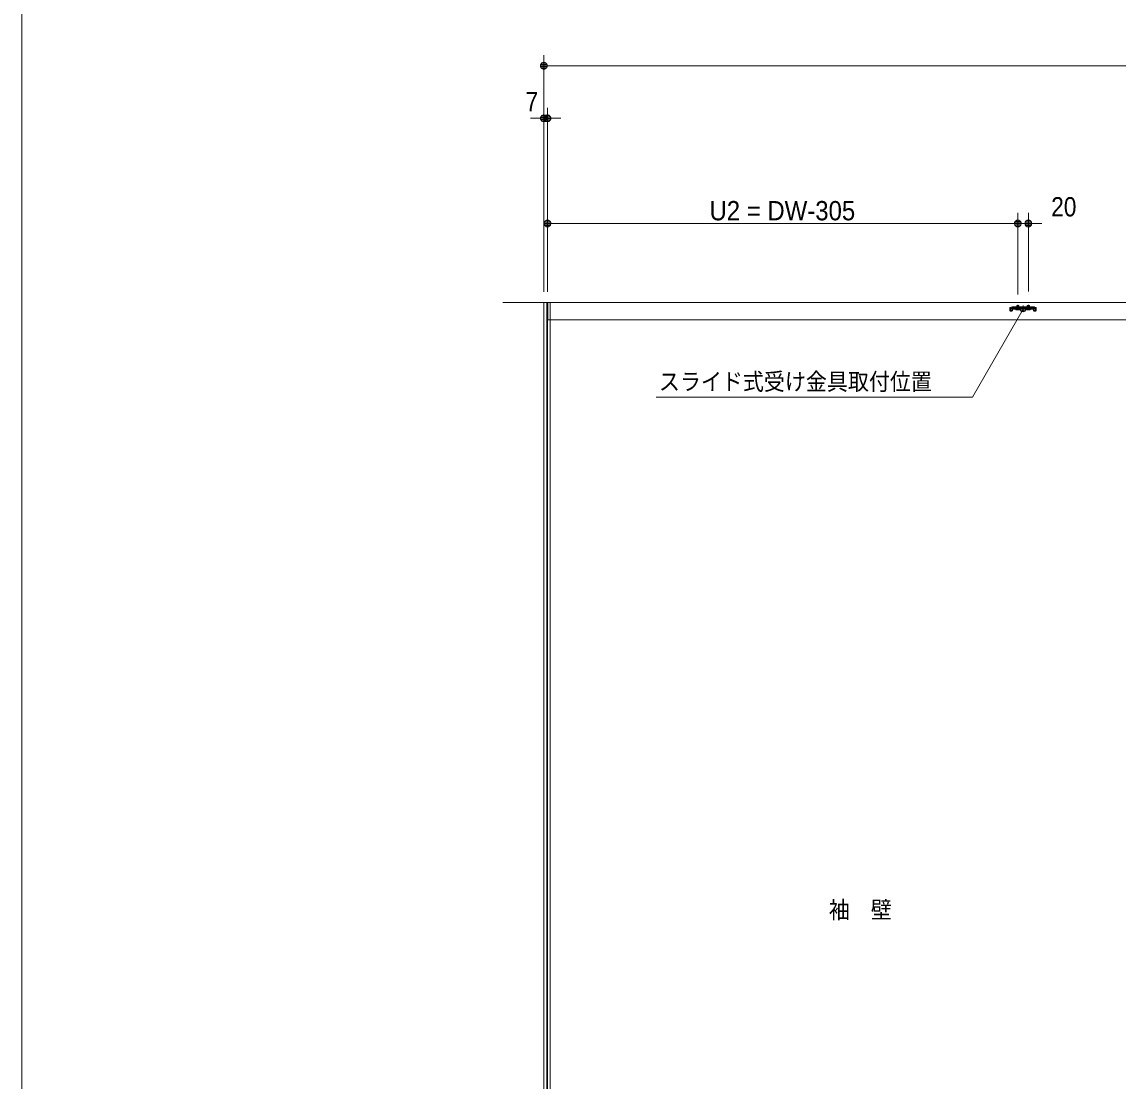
# Model space of a CAD drawing. Units: millimetres, scale not verified. Extents: x -6062 to 6062, y -3045 to 3045.
# Drawn here: x -5788 to -3702, y -1031 to 983 of the extents above; entities that cross this region are included whole.
import ezdxf
from ezdxf.enums import TextEntityAlignment as Align

# ---------------------------------------------------------------- set-up
doc = ezdxf.new("R2010")
doc.units = ezdxf.units.MM
doc.header["$LTSCALE"] = 20
for name, color, linetype, lineweight in [('0-0_2寸法-1', 7, 'Continuous', 9), ('0-1_0', 7, 'Continuous', 9), ('0-2_2寸法-2', 7, 'Continuous', 9), ('0-3_2寸法-3', 7, 'Continuous', 9), ('0-4_3一般', 7, 'Continuous', 9), ('0-5_1図面枠', 7, 'Continuous', 9)]:
    doc.layers.add(name, color=color, linetype=linetype, lineweight=lineweight)
doc.styles.add('ＭＳ ゴシック', font='')
doc.styles.add('ＭＳ Ｐゴシック', font='')
doc.styles.get('ＭＳ ゴシック').set_extended_font_data('MS Gothic')
doc.styles.get('ＭＳ Ｐゴシック').set_extended_font_data('MS PGothic')

# ---------------------------------------------------------------- blocks, each defined once
blk = doc.blocks.new('_Dot')
at = {"layer": '0-1_0'}
for p, q in [((-10, 0), (-20, 0)), ((9.78, 2), (-9.78, 2)), ((7.99, 6), (-7.99, 6)), ((9.16, -3.98), (-9.16, -3.98)), ((6, -7.98), (-6, -7.98))]:
    blk.add_line(p, q, dxfattribs=at)
for points in [[(10, 0), (9.92, 1.25), (9.69, 2.49), (9.3, 3.68), (8.76, 4.82), (8.09, 5.88), (7.29, 6.85), (6.37, 7.71), (5.36, 8.44), (4.26, 9.05), (3.09, 9.51), (1.87, 9.82), (0.63, 9.98), (-0.63, 9.98), (-1.87, 9.82), (-3.09, 9.51), (-4.26, 9.05), (-5.36, 8.44), (-6.37, 7.71), (-7.29, 6.85), (-8.09, 5.88), (-8.76, 4.82), (-9.3, 3.68), (-9.69, 2.49), (-9.92, 1.25), (-10, 0), (0, 0)], [(-10, 0), (-9.92, -1.25), (-9.69, -2.49), (-9.3, -3.68), (-8.76, -4.82), (-8.09, -5.88), (-7.29, -6.85), (-6.37, -7.71), (-5.36, -8.44), (-4.26, -9.05), (-3.09, -9.51), (-1.87, -9.82), (-0.63, -9.98), (0.63, -9.98), (1.87, -9.82), (3.09, -9.51), (4.26, -9.05), (5.36, -8.44), (6.37, -7.71), (7.29, -6.85), (8.09, -5.88), (8.76, -4.82), (9.3, -3.68), (9.69, -2.49), (9.92, -1.25), (10, 0), (0, 0)]]:
    blk.add_lwpolyline(points, close=True, dxfattribs=at)
blk = doc.blocks.new('グループ-89')
at = {"layer": '0-4_3一般'}
for p, q in [((-61696.5, 9000), (13223.5, 9000)), ((-60000, 9000), (-60000, -38000))]:
    blk.add_line(p, q, dxfattribs=at)
blk = doc.blocks.new('グループ-90')
at = {"layer": '0-4_3一般'}
for p, q in [((-42347.1, 8808.1), (-42398, 8808.1)), ((-42398, 8764.1), (-42398, 8808.1)), ((-42398, 8764.1), (-42398, 8762.1)), ((-42398, 8762.1), (-42347.1, 8762.1)), ((-42374, 8762.1), (-42374, 8742.1)), ((-42347.1, 8808.1), (-42332.5, 8822.6)), ((-42328, 8762.1), (-42347.1, 8762.1)), ((-42319.1, 8836.1), (-42332.5, 8822.6)), ((-42328, 8762.1), (-42314.5, 8775.6)), ((-42319.1, 8836.1), (-42300, 8836.1)), ((-42200, 8836.1), (-42300, 8836.1)), ((-42300, 8826.1), (-42280, 8836.1)), ((-42300, 8790.1), (-42280, 8790.1)), ((-42300, 8766.1), (-42300, 8742.1)), ((-42300, 8766.1), (-41500, 8766.1)), ((-42200, 8825.2), (-42200, 8836.1)), ((-42200, 8836.1), (-41600, 8836.1)), ((-42200, 8815.2), (-42200, 8825.2)), ((-42200, 8790.1), (-42200, 8815.2)), ((-42200, 8784.1), (-42200, 8790.1)), ((-42190, 8815.2), (-41610, 8815.2)), ((-41610, 8774.1), (-42190, 8774.1)), ((-42140, 8836.1), (-42140, 8882.1)), ((-42140, 8882.1), (-42060, 8882.1)), ((-42140, 8756.2), (-42140, 8836.1)), ((-42132.4, 8836.1), (-42132.4, 8882.1)), ((-42132.4, 8756.2), (-42132.4, 8836.1)), ((-42100, 8699.1), (-42100, 8905.1)), ((-42100, 8867.1), (-42100, 8749.1)), ((-42100, 8713.6), (-42100, 8797.6)), ((-42067.6, 8882.1), (-42067.6, 8836.1)), ((-42067.6, 8836.1), (-42067.6, 8756.2)), ((-42060, 8882.1), (-42060, 8836.1)), ((-42060, 8836.1), (-42060, 8756.2)), ((-41900, 8884.2), (-41900, 8730.2)), ((-41900, 8651.9), (-41900, 8853.3)), ((-41740, 8836.1), (-41740, 8882.1)), ((-41740, 8756.2), (-41740, 8836.1)), ((-41732.4, 8836.1), (-41732.4, 8882.1)), ((-41732.4, 8756.2), (-41732.4, 8836.1)), ((-41722.8, 8758.9), (-41700, 8771)), ((-41700, 8699.1), (-41700, 8905.1)), ((-41700, 8867.1), (-41700, 8749.1)), ((-41700, 8713.6), (-41700, 8797.6)), ((-41700, 8771), (-41677.2, 8758.9)), ((-41667.6, 8882.1), (-41667.6, 8836.1)), ((-41667.6, 8836.1), (-41667.6, 8756.2)), ((-41660, 8836.1), (-41660, 8756.2)), ((-41600, 8836.1), (-41600, 8825.2)), ((-41500, 8836.1), (-41600, 8836.1)), ((-41600, 8815.2), (-41600, 8825.2)), ((-41600, 8815.2), (-41600, 8790.1)), ((-41600, 8790.1), (-41600, 8784.1)), ((-41520, 8836.1), (-41500, 8826.1)), ((-41520, 8790.1), (-41500, 8790.1)), ((-41500, 8836.1), (-41480.9, 8836.1)), ((-41500, 8790.1), (-41500, 8836.1)), ((-41485.5, 8775.6), (-41500, 8790.1)), ((-41500, 8766.1), (-41500, 8742.1)), ((-41472, 8762.1), (-41485.5, 8775.6)), ((-41480.9, 8836.1), (-41467.5, 8822.6)), ((-41472, 8762.1), (-41452.9, 8762.1)), ((-41467.5, 8822.6), (-41452.9, 8808.1)), ((-41402, 8808.1), (-41452.9, 8808.1)), ((-41452.9, 8762.1), (-41402, 8762.1)), ((-41402, 8808.1), (-41402, 8764.1)), ((-41402, 8764.1), (-41402, 8762.1)), ((-41402, 8762.1), (-41402, 8742.1)), ((-42398, 8692.1), (-42398, 8742.1)), ((-42374, 8692.1), (-42374, 8742.1)), ((-42324, 8692.1), (-42374, 8692.1)), ((-42324, 8668.1), (-42374, 8668.1)), ((-42324, 8692.1), (-42324, 8742.1)), ((-42300, 8742.1), (-41500, 8742.1)), ((-42300, 8692.1), (-42300, 8742.1)), ((-42136.2, 8742.1), (-42140, 8756.2)), ((-42140, 8756.2), (-42132.4, 8756.2)), ((-42136.2, 8742.1), (-42132.4, 8756.2)), ((-42063.8, 8742.1), (-42067.6, 8756.2)), ((-42060, 8756.2), (-42063.8, 8742.1)), ((-41775, 8742.1), (-41775, 8732.1)), ((-41625, 8742.1), (-41775, 8742.1)), ((-41775, 8732.1), (-41765, 8722.1)), ((-41775, 8732.1), (-41625, 8732.1)), ((-41765, 8722.1), (-41635, 8722.1)), ((-41741, 8722.1), (-41722.8, 8758.9)), ((-41740, 8756.2), (-41732.4, 8756.2)), ((-41736.2, 8742.1), (-41740, 8756.2)), ((-41736.2, 8742.1), (-41732.4, 8756.2)), ((-41732.4, 8756.2), (-41667.6, 8756.2)), ((-41677.2, 8758.9), (-41659, 8722.1)), ((-41667.6, 8756.2), (-41660, 8756.2)), ((-41663.8, 8742.1), (-41667.6, 8756.2)), ((-41660, 8756.2), (-41663.8, 8742.1)), ((-41635, 8722.1), (-41625, 8732.1)), ((-41625, 8732.1), (-41625, 8742.1)), ((-41500, 8742.1), (-41500, 8692.1)), ((-41476, 8742.1), (-41476, 8692.1)), ((-41426, 8692.1), (-41476, 8692.1)), ((-41426, 8668.1), (-41476, 8668.1)), ((-41426, 8742.1), (-41426, 8692.1)), ((-41402, 8742.1), (-41402, 8692.1))]:
    blk.add_line(p, q, dxfattribs=at)
for points in [[(-35998, -38000), (-60000, -38000), (-60000, 8840)], [(-42398, 8742.1), (-42398, 8762.1), (-42374, 8762.1)], [(-42300, 8836.1), (-42300, 8790.1), (-42314.5, 8775.6)], [(-42300, 8790.1), (-42300, 8780.1), (-42280, 8790.1), (-42200, 8790.1)], [(-42141, 8722.1), (-42122.8, 8758.9), (-42100, 8771), (-42077.2, 8758.9), (-42059, 8722.1)], [(-41740, 8882.1), (-41660, 8882.1), (-41660, 8836.1)], [(-41600, 8790.1), (-41520, 8790.1), (-41500, 8780.1), (-41500, 8790.1)], [(-41426, 8742.1), (-41426, 8762.1), (-41402, 8762.1)], [(-42175, 8732.1), (-42165, 8722.1), (-42035, 8722.1), (-42025, 8732.1)], [(-42132.4, 8756.2), (-42067.6, 8756.2), (-42060, 8756.2)]]:
    blk.add_lwpolyline(points, dxfattribs=at)
for points in [[(11350, 8340), (-59990, 8340), (-59990, 9000), (11350, 9000)], [(-42025, 8732.1), (-42025, 8742.1), (-42175, 8742.1), (-42175, 8732.1)]]:
    blk.add_lwpolyline(points, close=True, dxfattribs=at)
for centre, radius, start, end in [((-42347.1, 8808.1), 46, 270, 315), ((-42300, 8790.1), 46, 90, 135), ((-42300, 8742.1), 24, 90, 180), ((-42190, 8825.2), 10, 180, 270), ((-42190, 8784.1), 10, 180, 270), ((-41610, 8825.2), 10, 270, 0), ((-41610, 8784.1), 10, 270, 0), ((-41500, 8790.1), 46, 45, 90), ((-41500, 8742.1), 24, 0, 90), ((-41452.9, 8808.1), 46, 225, 270), ((-42374, 8692.1), 24, 180, 270), ((-42324, 8692.1), 24, 270, 0), ((-41476, 8692.1), 24, 180, 270), ((-41426, 8692.1), 24, 270, 0)]:
    blk.add_arc(centre, radius, start, end, dxfattribs=at)
blk = doc.blocks.new('グループ-91')
at = {"layer": '0-4_3一般'}
for name in ['グループ-89', 'グループ-90']:
    blk.add_blockref(name, (0, 0), dxfattribs=at)
blk = doc.blocks.new('グループ-95')
at = {"layer": '0-4_3一般'}
blk.add_line((-60020, -38000), (-60020, 9000), dxfattribs=at)
blk.add_lwpolyline([(-60140, 9000), (-59900, 9000), (-59900, -38000), (-60140, -38000)], close=True, dxfattribs=at)
blk = doc.blocks.new('グループ-109')
at = {"layer": '0-5_1図面枠'}
blk.add_lwpolyline([(-80000, 55400), (80000, 55400), (80000, -55400), (-80000, -55400)], close=True, dxfattribs=at)
blk = doc.blocks.new('図面枠')
at = {"layer": '0-5_1図面枠'}
blk.add_blockref('グループ-109', (0, 0), dxfattribs=at)

msp = doc.modelspace()

# ---------------------------------------------------------------- linework, layer by layer
at = {"layer": '0-0_2寸法-1'}
for p, q in [((-4794.5, 820), (-4794.5, 920)), ((-1225.21, 900), (-4781.79, 900)), ((-4787.5, 470), (-4787.5, 620)), ((-3892.5, 465.25), (-3892.5, 620)), ((-3905.21, 600), (-4774.79, 600))]:
    msp.add_line(p, q, dxfattribs=at)
at = {"layer": '0-2_2寸法-2'}
for p, q in [((-4794.5, 470), (-4794.5, 820)), ((-4787.5, 620), (-4787.5, 820)), ((-4807.21, 800), (-4819.92, 800)), ((-4794.5, 800), (-4787.5, 800)), ((-4774.79, 800), (-4762.08, 800)), ((-3892.5, 470.6), (-3892.5, 620)), ((-3872.5, 470.6), (-3872.5, 620)), ((-3905.21, 600), (-3917.92, 600)), ((-3892.5, 600), (-3872.5, 600)), ((-3859.79, 600), (-3847.08, 600))]:
    msp.add_line(p, q, dxfattribs=at)
at = {"layer": '0-3_2寸法-3'}
for p, q in [((-3877.61, 438.1), (-3887.39, 438.1)), ((-3882.33, 442.1), (-3882.67, 442.1)), ((-3882.33, 442.1), (-3882.67, 442.1)), ((-3878.5, 434.1), (-3886.5, 434.1))]:
    msp.add_line(p, q, dxfattribs=at)
msp.add_lwpolyline([(-4580.91, 270), (-3978.98, 270), (-3882.5, 437.1)], dxfattribs=at)
msp.add_circle((-3882.5, 437.1), 5.01, dxfattribs=at)
msp.add_circle((-3882.5, 437.1), 5.01, dxfattribs=at)

# ---------------------------------------------------------------- block references
at = {"layer": '0-0_2寸法-1', "xscale": 0.6356201, "yscale": 0.6356201, "rotation": 180}
for p in [(-4794.5, 900), (-4787.5, 600)]:
    msp.add_blockref('_Dot', p, dxfattribs=at)
at = {"layer": '0-0_2寸法-1', "xscale": 0.6356201, "yscale": 0.6356201}
msp.add_blockref('_Dot', (-3892.5, 600), dxfattribs=at)
at = {"layer": '0-2_2寸法-2', "xscale": 0.6356201, "yscale": 0.6356201}
for p in [(-4794.5, 800), (-3892.5, 600)]:
    msp.add_blockref('_Dot', p, dxfattribs=at)
at = {"layer": '0-2_2寸法-2', "xscale": 0.6356201, "yscale": 0.6356201, "rotation": 180}
for p in [(-4787.5, 800), (-3872.5, 600)]:
    msp.add_blockref('_Dot', p, dxfattribs=at)
at = {"layer": '0-4_3一般', "xscale": 0.05, "yscale": 0.05}
for name in ['グループ-91', 'グループ-95']:
    msp.add_blockref(name, (-1787.5, 0), dxfattribs=at)
at = {"layer": '0-5_1図面枠', "xscale": 0.05, "yscale": 0.05}
msp.add_blockref('図面枠', (-1787.5, 0), dxfattribs=at)

# ---------------------------------------------------------------- texts
at = {"layer": '0-0_2寸法-1', "style": 'ＭＳ Ｐゴシック', "width": 0.95}
msp.add_text('U2 = DW-305', height=36.66, dxfattribs=at).set_placement((-4479.18, 595.04), align=Align.BOTTOM_LEFT)
at = {"layer": '0-2_2寸法-2', "style": 'ＭＳ Ｐゴシック', "width": 0.9}
for s, p in [('7', (-4829.17, 802.48)), ('20', (-3828.98, 602.48))]:
    msp.add_text(s, height=36.66, dxfattribs=at).set_placement(p, align=Align.BOTTOM_LEFT)
at = {"layer": '0-3_2寸法-3', "style": 'ＭＳ ゴシック', "width": 0.9}
for s, p in [('スライド式受け金具取付位置', (-4575.5, 273.34)), ('袖\u3000壁', (-4252.14, -731.22))]:
    msp.add_text(s, height=32.55, dxfattribs=at).set_placement(p, align=Align.BOTTOM_LEFT)

doc.saveas('drawing.dxf')
